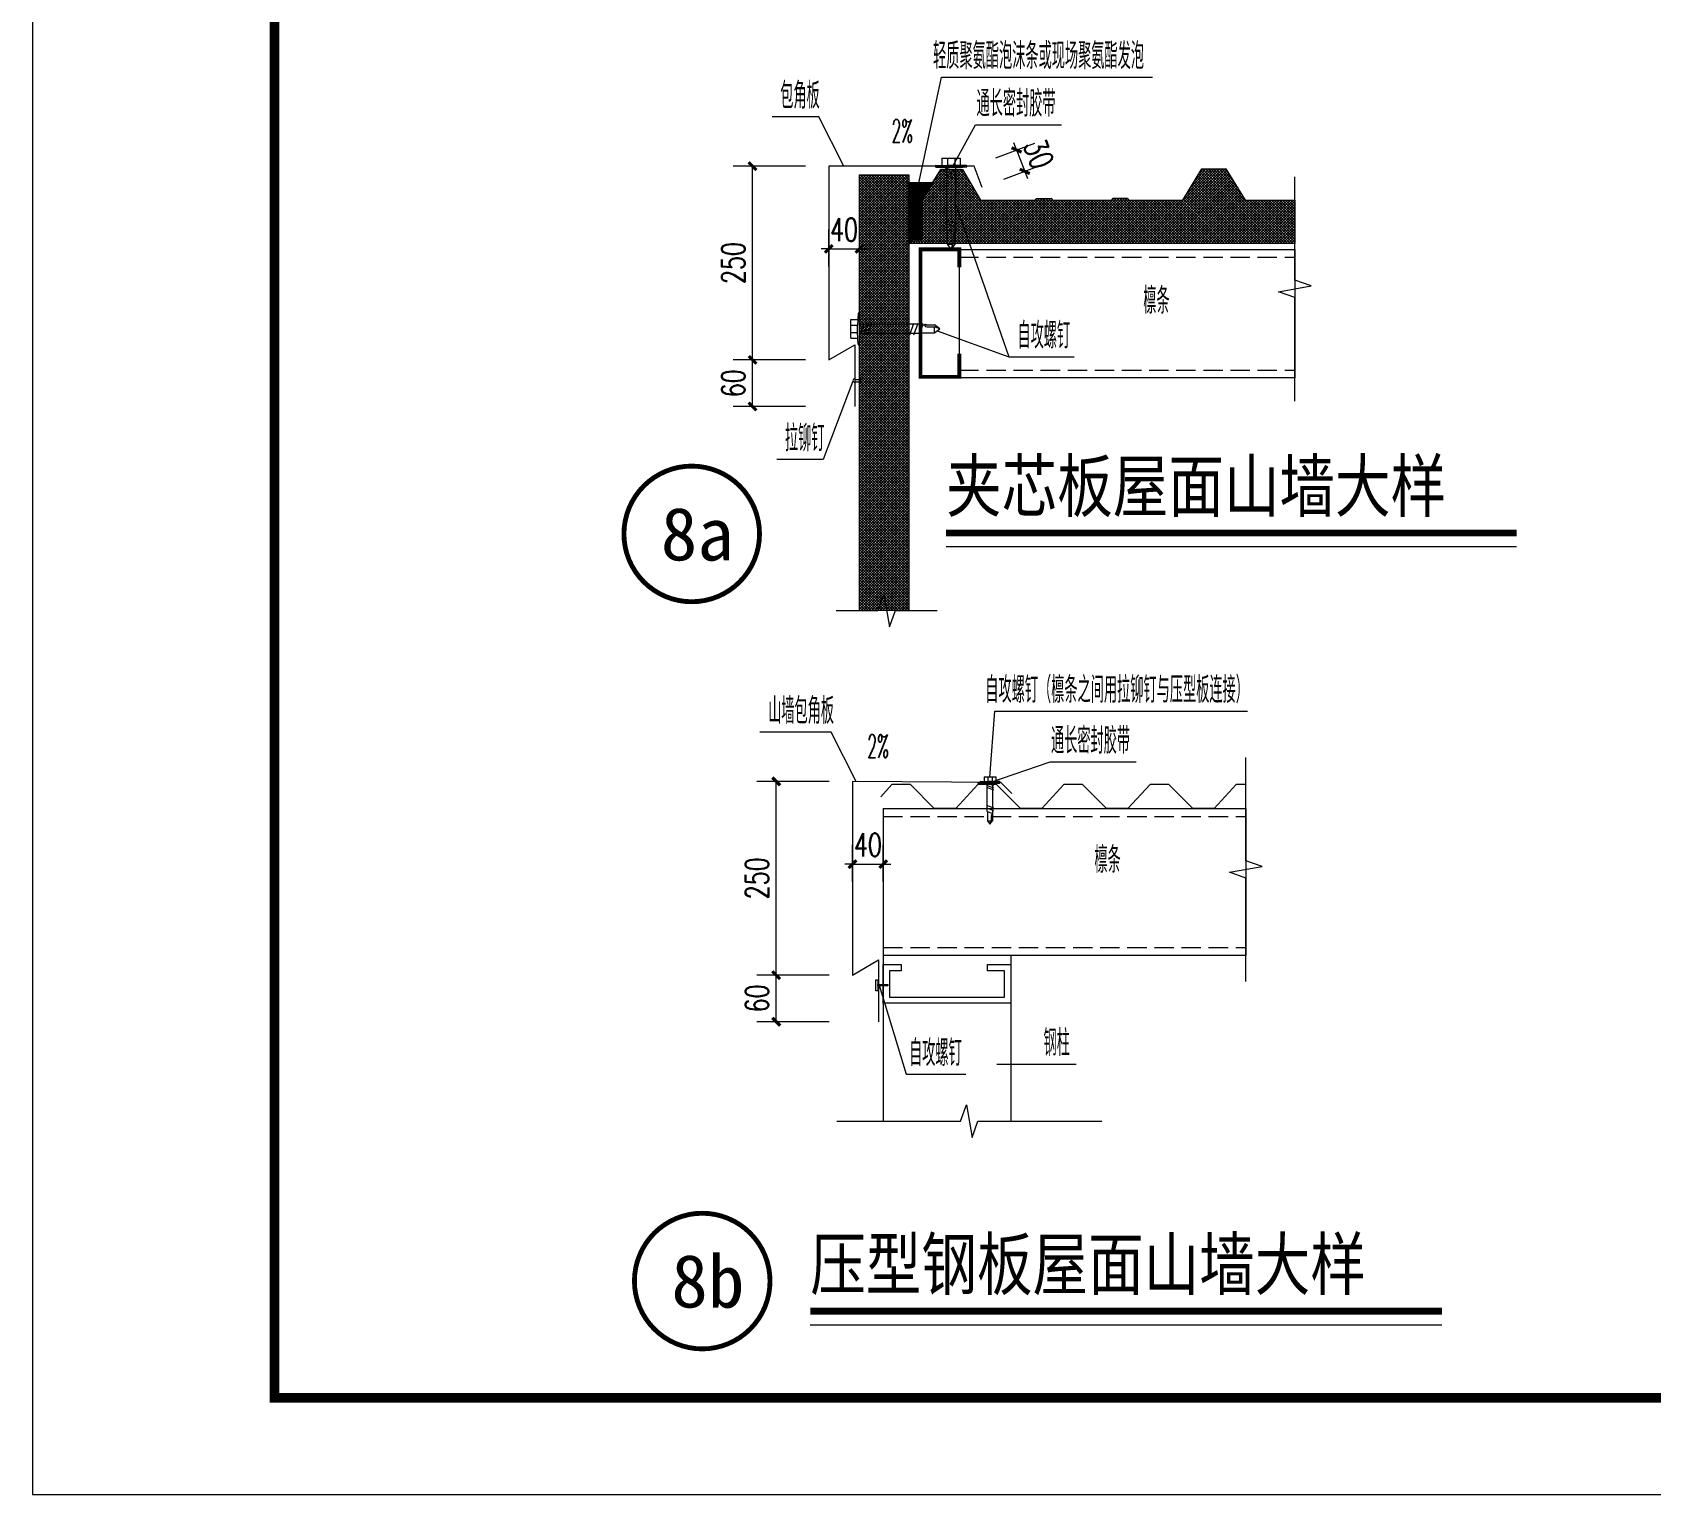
# Model space of a CAD drawing. Header units: inches. Extents: x -3733042 to -3643265, y 623859 to 997713.
# Drawn here: x -3733042 to -3728864, y 623859 to 627632 of the extents above; entities that cross this region are included whole.
import ezdxf

# ---------------------------------------------------------------- set-up
doc = ezdxf.new("R2010")
doc.units = ezdxf.units.IN
doc.header["$LTSCALE"] = 1000
doc.header["$MEASUREMENT"] = 0
doc.linetypes.add('DASH', pattern=[0.35, 0.25, -0.1])
doc.layers.get('0').update_dxf_attribs({"lineweight": 18})
for name, color, linetype, lineweight in [('7', 7, 'Continuous', 18), ('8', 3, 'Continuous', 18), ('DIM_IDEN', 3, 'Continuous', 18), ('DIM_LEAD', 3, 'Continuous', 18), ('DIM_SYMB', 3, 'Continuous', 18), ('PUB_DIM', 3, 'Continuous', 18), ('PUB_TEXT', 7, 'Continuous', 18), ('PUB_TITLE', 153, 'Continuous', 18), ('SURFACE', 255, 'Continuous', 18), ('WALL', 6, 'Continuous', 18), ('填充', 8, 'Continuous', 18)]:
    doc.layers.add(name, color=color, linetype=linetype, lineweight=lineweight)
doc.styles.add('_TCH_DIM', font='simplex.shx', dxfattribs={"width": 0.7, "bigfont": 'gbcbig.shx'})
doc.styles.add('_TCH_DIM_T3', font='simplex.shx', dxfattribs={"width": 0.705882, "bigfont": 'gbcbig.shx'})
doc.styles.add('DIM_FONT', font='simplex.shx', dxfattribs={"width": 0.7, "bigfont": 'gbcbig.shx'})
doc.styles.add('黑体', font='simhei.ttf', dxfattribs={"width": 0.8})
doc.dimstyles.new('_TCH_ARCH&&10', dxfattribs={"dimtxt": 29.75, "dimasz": 10, "dimexe": 25, "dimexo": 30, "dimgap": 10, "dimtad": 1, "dimdec": 0, "dimzin": 0, "dimdsep": 46, "dimtxsty": '_TCH_DIM_T3', "dimblk": 'ARCHTICK', "dimcen": 0.09, "dimdle": 20, "dimclrt": 7, "dimazin": 2, "dimtfac": 1, "dimtdec": 0, "dimtix": 1, "dimtmove": 2, "dimatfit": 3, "dimfxl": 1, "dimtolj": 1, "dimarcsym": 0})

# ---------------------------------------------------------------- blocks, each defined once
blk = doc.blocks.new('_ArchTick_2')
at = {"color": 0, "linetype": 'ByBlock'}
blk.add_lwpolyline([(-0.5, -0.5, 0.4, 0.4, 0), (0.5, 0.5, 0.4, 0.4, 0)], format="xyseb", dxfattribs=at)
blk = doc.blocks.new('*X34')
at = {"layer": 'PUB_DIM', "color": 0, "lineweight": -2, "transparency": 16777216}
for p, q in [((-86, 444), (-86, 491.7)), ((-46.3, 444), (-46.3, 491.7)), ((-86, 466.7), (-96, 466.7)), ((-86, 466.7), (-46.3, 466.7)), ((-46.3, 466.7), (-36.3, 466.7))]:
    blk.add_line(p, q, dxfattribs=at)
at = {"layer": 'PUB_DIM', "color": 0, "lineweight": -2, "transparency": 16777216, "xscale": 10, "yscale": 10, "zscale": 10}
blk.add_blockref('_ArchTick_2', (-86, 466.7), dxfattribs=at)
at = {"layer": 'PUB_DIM', "color": 0, "lineweight": -2, "transparency": 16777216, "xscale": 10, "yscale": 10, "zscale": 10, "rotation": 180}
blk.add_blockref('_ArchTick_2', (-46.3, 466.7), dxfattribs=at)
at = {"layer": 'PUB_DIM', "color": 7, "transparency": 16777216, "insert": (-66.2, 491.6), "char_height": 29.75, "width": 51, "attachment_point": 5, "style": '_TCH_DIM_T3'}
blk.add_mtext('40', dxfattribs=at)
blk = doc.blocks.new('_ARCHTICK')
at = {"color": 0, "linetype": 'ByBlock', "const_width": 0.4}
blk.add_lwpolyline([(-0.5, -0.5), (0.5, 0.5)], dxfattribs=at)
blk = doc.blocks.new('*X35')
at = {"layer": 'PUB_DIM', "color": 0, "lineweight": -2, "transparency": 16777216}
for p, q in [((-116, 323.4), (-209.4, 323.4)), ((-184.4, 263.4), (-184.4, 323.4)), ((-116, 263.4), (-209.4, 263.4))]:
    blk.add_line(p, q, dxfattribs=at)
at = {"layer": 'PUB_DIM', "color": 0, "lineweight": -2, "transparency": 16777216, "xscale": 10, "yscale": 10, "zscale": 10}
for p, rotation in [((-184.4, 323.4), 90), ((-184.4, 263.4), 270)]:
    blk.add_blockref('_ArchTick_2', p, dxfattribs=dict(at, rotation=rotation))
at = {"layer": 'PUB_DIM', "color": 7, "transparency": 16777216, "insert": (-209.3, 293.4), "char_height": 29.75, "width": 59.5, "attachment_point": 5, "rotation": 90, "style": '_TCH_DIM_T3'}
blk.add_mtext('60', dxfattribs=at)
blk = doc.blocks.new('*X36')
at = {"layer": 'PUB_DIM', "color": 0, "lineweight": -2, "transparency": 16777216}
for p, q in [((-116, 573.4), (-209.4, 573.4)), ((-184.4, 323.4), (-184.4, 573.4)), ((-116, 323.4), (-209.4, 323.4))]:
    blk.add_line(p, q, dxfattribs=at)
at = {"layer": 'PUB_DIM', "color": 0, "lineweight": -2, "transparency": 16777216, "xscale": 10, "yscale": 10, "zscale": 10}
for p, rotation in [((-184.4, 573.4), 90), ((-184.4, 323.4), 270)]:
    blk.add_blockref('_ArchTick_2', p, dxfattribs=dict(at, rotation=rotation))
at = {"layer": 'PUB_DIM', "color": 7, "transparency": 16777216, "insert": (-209.3, 448.4), "char_height": 29.75, "width": 78, "attachment_point": 5, "rotation": 90, "style": '_TCH_DIM_T3'}
blk.add_mtext('250', dxfattribs=at)
blk = doc.blocks.new('*X37')
at = {"layer": 'PUB_DIM', "color": 0, "lineweight": -2, "transparency": 16777216}
for p, q in [((129.6, 584.1), (179.8, 603.2)), ((156.4, 594.3), (152.9, 603.6)), ((156.4, 594.3), (166.9, 566.7)), ((140.1, 556.5), (190.3, 575.6)), ((166.9, 566.7), (170.5, 557.3))]:
    blk.add_line(p, q, dxfattribs=at)
at = {"layer": 'PUB_DIM', "color": 0, "lineweight": -2, "transparency": 16777216, "xscale": 10, "yscale": 10, "zscale": 10}
for p, rotation in [((156.4, 594.3), 290.8311452756762), ((166.9, 566.7), 110.8311452756762)]:
    blk.add_blockref('_ArchTick_2', p, dxfattribs=dict(at, rotation=rotation))
at = {"layer": 'PUB_DIM', "color": 7, "transparency": 16777216, "insert": (184.9, 589.3), "char_height": 29.75, "width": 72.68, "attachment_point": 5, "rotation": 290.8311, "style": '_TCH_DIM_T3'}
blk.add_mtext('30', dxfattribs=at)
blk = doc.blocks.new('A$C33F06303')
at = {"layer": '8', "linetype": 'Continuous', "ltscale": 0.4}
h = blk.add_hatch(color=1, dxfattribs=at)
h.paths.add_polyline_path([(0, 3), (1.3, 3), (1.3, 6.8), (0, 6.8)], flags=0)
h.paths.add_polyline_path([(0, 0), (1.3, 0), (1.3, 3), (0, 3)], flags=0)
h.paths.add_polyline_path([(0, -3), (1.3, -3), (1.3, 0), (0, 0)], flags=0)
h.paths.add_polyline_path([(0, -6.8), (1.3, -6.8), (1.3, -3), (0, -3)], flags=0)
at = {"layer": '7', "color": 1, "linetype": 'Continuous', "ltscale": 0.2}
for p, q in [((-28.7, 3), (1.3, 3)), ((6.9, 2.4), (2.6, 2.4)), ((2.6, 2.4), (2.6, -2.4)), ((-30.9, -3), (1.3, -3)), ((6.9, -2.4), (2.6, -2.4))]:
    blk.add_line(p, q, dxfattribs=at)
at = {"layer": '8', "color": 1, "linetype": 'Continuous', "ltscale": 0.4}
for p, q in [((-38.3, 2.6), (-41.8, 0)), ((-41.8, 0), (-38.3, -2.6)), ((-41.8, 0), (-38.3, -1.3)), ((-28.9, 2.6), (-38.3, 2.6)), ((-38.3, 2.6), (-38.3, -1.3)), ((-28.7, 3), (-30.9, -3)), ((-24.9, 3.7), (-27.6, -3.7)), ((-22.3, 3.7), (-25, -3.7)), ((-3.8, 3.7), (-6.5, -3.7)), ((-1.4, 3.7), (-4.2, -3.7)), ((0.8, 3.7), (-1.9, -3.7)), ((1.3, 9.9), (1.3, 0)), ((2.2, 9.9), (2.6, 2.4)), ((6.9, 6), (2.4, 6)), ((6.9, 6), (6.9, -6)), ((-33.2, -1.3), (-38.5, -1.3)), ((-30.8, -2.6), (-38.3, -2.6)), ((1.3, -9.9), (1.3, 0)), ((2.2, -9.9), (2.6, -2.4)), ((6.9, -6), (2.4, -6))]:
    blk.add_line(p, q, dxfattribs=at)
for centre, major_axis, ratio, start_param, end_param in [((1.8, 9.8), (-0.336, 0.336), 1, 4.136797, 6.969837), ((-33.2, -1.9), (-1.41, 0.62), 0.401291, 1.745825, 4.887418), ((1.8, -9.8), (0.336, 0.336), 1, 2.454941, 5.287981)]:
    blk.add_ellipse(centre, major_axis=major_axis, ratio=ratio, start_param=start_param, end_param=end_param, dxfattribs=at)
blk = doc.blocks.new('*X44')
at = {"layer": 'PUB_DIM', "color": 0, "lineweight": -2, "transparency": 16777216}
for p, q in [((-150.8, 309), (-150.8, 356.6)), ((-111.1, 309), (-111.1, 356.6)), ((-150.8, 331.6), (-160.8, 331.6)), ((-150.8, 331.6), (-111.1, 331.6)), ((-111.1, 331.6), (-101.1, 331.6))]:
    blk.add_line(p, q, dxfattribs=at)
at = {"layer": 'PUB_DIM', "color": 0, "lineweight": -2, "transparency": 16777216, "xscale": 10, "yscale": 10, "zscale": 10}
blk.add_blockref('_ArchTick_2', (-150.8, 331.6), dxfattribs=at)
at = {"layer": 'PUB_DIM', "color": 0, "lineweight": -2, "transparency": 16777216, "xscale": 10, "yscale": 10, "zscale": 10, "rotation": 180}
blk.add_blockref('_ArchTick_2', (-111.1, 331.6), dxfattribs=at)
at = {"layer": 'PUB_DIM', "color": 7, "transparency": 16777216, "insert": (-130.9, 356.5), "char_height": 29.75, "width": 51, "attachment_point": 5, "style": '_TCH_DIM_T3'}
blk.add_mtext('40', dxfattribs=at)
blk = doc.blocks.new('*X45')
at = {"layer": 'PUB_DIM', "color": 0, "lineweight": -2, "transparency": 16777216}
for p, q in [((-180.8, 188.3), (-274.2, 188.3)), ((-249.2, 128.3), (-249.2, 188.3)), ((-180.8, 128.3), (-274.2, 128.3))]:
    blk.add_line(p, q, dxfattribs=at)
at = {"layer": 'PUB_DIM', "color": 0, "lineweight": -2, "transparency": 16777216, "xscale": 10, "yscale": 10, "zscale": 10}
for p, rotation in [((-249.2, 188.3), 90), ((-249.2, 128.3), 270)]:
    blk.add_blockref('_ArchTick_2', p, dxfattribs=dict(at, rotation=rotation))
at = {"layer": 'PUB_DIM', "color": 7, "transparency": 16777216, "insert": (-274, 158.3), "char_height": 29.75, "width": 59.5, "attachment_point": 5, "rotation": 90, "style": '_TCH_DIM_T3'}
blk.add_mtext('60', dxfattribs=at)
blk = doc.blocks.new('*X46')
at = {"layer": 'PUB_DIM', "color": 0, "lineweight": -2, "transparency": 16777216}
for p, q in [((-180.8, 438.3), (-274.2, 438.3)), ((-249.2, 188.3), (-249.2, 438.3)), ((-180.8, 188.3), (-274.2, 188.3))]:
    blk.add_line(p, q, dxfattribs=at)
at = {"layer": 'PUB_DIM', "color": 0, "lineweight": -2, "transparency": 16777216, "xscale": 10, "yscale": 10, "zscale": 10}
for p, rotation in [((-249.2, 438.3), 90), ((-249.2, 188.3), 270)]:
    blk.add_blockref('_ArchTick_2', p, dxfattribs=dict(at, rotation=rotation))
at = {"layer": 'PUB_DIM', "color": 7, "transparency": 16777216, "insert": (-274, 313.3), "char_height": 29.75, "width": 78, "attachment_point": 5, "rotation": 90, "style": '_TCH_DIM_T3'}
blk.add_mtext('250', dxfattribs=at)
blk = doc.blocks.new('A$C25720DE8')
at = {"layer": 'PUB_TITLE'}
blk.add_lwpolyline([(89100, 0), (89100, 63000), (0, 63000), (0, 0)], close=True, dxfattribs=at)
blk.add_lwpolyline([(87600, 1500, 150, 150, 0), (87600, 61500, 150, 150, 0), (3750, 61500, 150, 150, 0), (3750, 1500, 150, 150, 0)], format="xyseb", close=True, dxfattribs=at)
blk = doc.blocks.new('A$C1D1D57DA')
at = {"layer": '8', "linetype": 'Continuous', "ltscale": 0.4}
h = blk.add_hatch(color=1, dxfattribs=at)
h.paths.add_polyline_path([(65.8, 569.8), (65.8, 572.3), (58.1, 572.3), (58.1, 569.8)], flags=0)
h.paths.add_polyline_path([(71.8, 569.8), (71.8, 572.3), (65.8, 572.3), (65.8, 569.8)], flags=0)
h.paths.add_polyline_path([(77.8, 569.8), (77.8, 572.3), (71.8, 572.3), (71.8, 569.8)], flags=0)
h.paths.add_polyline_path([(85.5, 569.8), (85.5, 572.3), (77.8, 572.3), (77.8, 569.8)], flags=0)
h = blk.add_hatch(color=1, dxfattribs=at)
h.paths.add_polyline_path([(-43.8, 357.5), (-46.3, 357.5), (-46.3, 349.8), (-43.8, 349.8)], flags=0)
h.paths.add_polyline_path([(-43.8, 363.5), (-46.3, 363.5), (-46.3, 357.5), (-43.8, 357.5)], flags=0)
h.paths.add_polyline_path([(-43.8, 369.5), (-46.3, 369.5), (-46.3, 363.5), (-43.8, 363.5)], flags=0)
h.paths.add_polyline_path([(-43.8, 377.2), (-46.3, 377.2), (-46.3, 369.5), (-43.8, 369.5)], flags=0)
at = {"layer": '填充'}
h = blk.add_hatch(dxfattribs=at)
h.set_pattern_fill('ANSI37', color=256, scale=20, style=0)
h.paths.add_polyline_path([(515.4, 473.8), (20.1, 473.8), (20.1, 478.2), (34.2, 478.2), (34.2, 529.7), (58.4, 569.1), (86.4, 569.1), (109.9, 529.7), (179.9, 529.7), (182, 531.9), (201.7, 531.9), (202.7, 529.7), (279.4, 529.7), (281.2, 532.2), (299, 532.2), (301.4, 529.7), (371, 529.7), (395.5, 569.8), (426.6, 569.8), (451.2, 529.7), (515.4, 529.7)], flags=0)
blk.add_hatch(color=256, dxfattribs=at).paths.add_polyline_path([(58.4, 572.3), (86.9, 572.3), (86.9, 573.4), (58.4, 573.4)], flags=0)
h = blk.add_hatch(dxfattribs=at)
h.set_pattern_fill('ANSI37', color=256, scale=20, style=0)
h.paths.add_polyline_path([(-46.3, 562.3), (17.4, 562.3), (17.4, 0), (-46.3, 0)], flags=0)
h = blk.add_hatch(dxfattribs=at)
h.set_pattern_fill('ANSI37', color=256, scale=5, style=0)
h.paths.add_polyline_path([(20.1, 473.8), (17.4, 473.8), (17.4, 552.3), (48.1, 552.3), (34.2, 529.7), (34.2, 478.2), (20.1, 478.2)], flags=0)
blk.add_lwpolyline([(82.4, 442.8, 5, 5, 0), (82.4, 466, 5, 5, 0), (32.4, 466, 5, 5, 0), (32.4, 301.6, 5, 5, 0), (82.4, 301.6, 5, 5, 0), (82.4, 331.6, 5, 5, 0)], format="xyseb")
at = {"layer": '7', "color": 1, "linetype": 'Continuous', "ltscale": 0.2}
for p, q in [((65.8, 492), (65.8, 572.3)), ((67.1, 583.6), (67.1, 574.9)), ((67.1, 574.9), (76.5, 574.9)), ((76.5, 583.6), (76.5, 574.9)), ((77.8, 487.6), (77.8, 572.3)), ((-57.5, 368.2), (-48.9, 368.2)), ((-57.5, 358.8), (-48.9, 358.8)), ((-48.9, 358.8), (-48.9, 368.2)), ((35.8, 369.5), (-46.3, 369.5)), ((31.4, 357.5), (-46.3, 357.5))]:
    blk.add_line(p, q, dxfattribs=at)
at = {"layer": '8', "color": 1, "linetype": 'Continuous', "ltscale": 0.4}
for p, q in [((52, 574.2), (67.1, 574.9)), ((52.1, 572.3), (71.8, 572.3)), ((59.9, 583.6), (59.9, 574.5)), ((59.9, 583.6), (83.7, 583.6)), ((64.3, 571.4), (79.3, 566)), ((64.3, 566.9), (79.3, 561.5)), ((64.8, 574.2), (79.9, 574.9)), ((64.9, 572.3), (84.7, 572.3)), ((91.5, 572.3), (71.8, 572.3)), ((91.6, 574.2), (76.5, 574.9)), ((83.7, 583.6), (83.7, 574.5)), ((64.3, 562.2), (79.3, 556.7)), ((64.3, 505), (79.3, 499.5)), ((64.3, 499.7), (79.3, 494.2)), ((65.8, 492), (77.8, 487.6)), ((66.6, 491.7), (66.6, 472.9)), ((74.3, 483.1), (74.3, 472.5)), ((77, 487.9), (77, 472.9)), ((66.6, 472.9), (74.3, 472.9)), ((66.6, 472.9), (71.8, 466)), ((71.8, 466), (77, 472.9)), ((71.8, 466), (74.3, 472.9)), ((-48.2, 383.3), (-48.9, 368.2)), ((-46.3, 383.2), (-46.3, 363.5)), ((-57.5, 375.4), (-48.5, 375.4)), ((-57.5, 351.6), (-57.5, 375.4)), ((-48.2, 343.7), (-48.9, 358.8)), ((-46.3, 343.8), (-46.3, 363.5)), ((-45.4, 356), (-40, 371)), ((-40.9, 356), (-35.4, 371)), ((-36.2, 356), (-30.7, 371)), ((18.5, 356), (23.9, 371)), ((23.8, 356), (29.2, 371)), ((31.4, 357.5), (35.8, 369.5)), ((31.7, 358.3), (50.5, 358.3)), ((35.5, 368.7), (50.5, 368.7)), ((40.4, 366.1), (51, 366.1)), ((57.5, 363.5), (50.5, 368.7)), ((50.5, 358.3), (50.5, 366.1)), ((57.5, 363.5), (50.5, 366.1)), ((50.5, 358.3), (57.5, 363.5)), ((-57.5, 351.6), (-48.5, 351.6))]:
    blk.add_line(p, q, dxfattribs=at)
for centre, major_axis, ratio, start_param, end_param in [((52.2, 573.3), (-0.673, -0.673), 1, 4.136797, 6.969837), ((65, 573.3), (-0.673, -0.673), 1, 4.136797, 6.969837), ((91.4, 573.3), (-0.673, 0.673), 1, 2.454941, 5.287981), ((75.7, 483.1), (-1.24, -2.82), 0.401291, 1.745825, 4.887418), ((-47.3, 383.1), (-0.673, -0.673), 1, 2.454941, 5.287981), ((40.4, 367.4), (2.82, -1.24), 0.401291, 1.745825, 4.887418), ((-47.3, 343.9), (0.673, -0.673), 1, 4.136797, 6.969837)]:
    blk.add_ellipse(centre, major_axis=major_axis, ratio=ratio, start_param=start_param, end_param=end_param, dxfattribs=at)
at = {"layer": 'DIM_LEAD'}
for p, q in [((27.9, 541.8), (59.4, 688.3)), ((59.4, 688.3), (331.7, 688.3)), ((-98.7, 637.1), (-159.2, 637.1)), ((-66.4, 573.4), (-98.7, 637.1)), ((74.1, 573.4), (103.4, 626.8)), ((103.4, 626.8), (214.4, 626.8)), ((77.8, 523.9), (146.2, 327.6)), ((54, 360.9), (146.2, 327.6)), ((146.2, 327.6), (230.8, 327.6)), ((-54.8, 296.1), (-93.2, 195.1)), ((-93.2, 195.1), (-153.1, 195.1))]:
    blk.add_line(p, q, dxfattribs=at)
at = {"layer": 'DIM_SYMB'}
blk.add_lwpolyline([(-33.8, 593.4, 0, 0, 0), (20.3, 593.4, 8, 0, 0), (50.3, 593.4, 0, 0, 0)], format="xyseb", dxfattribs=at)
for points in [[(515.4, 270.4), (515.4, 403.8), (494.4, 411.5), (536.4, 418.9), (515.4, 426.3), (515.4, 559.7)], [(-76.3, 0), (-22.5, 0), (-14.9, 21), (-7.5, -21), (0, 0), (53.8, 0)]]:
    blk.add_lwpolyline(points, dxfattribs=at)
at = {"layer": 'SURFACE', "linetype": 'DASH', "ltscale": 0.1}
for p, q in [((82.4, 456), (515.4, 456)), ((82.4, 310.4), (515.4, 310.4))]:
    blk.add_line(p, q, dxfattribs=at)
at = {"layer": 'SURFACE'}
for p, q in [((82.4, 442.8), (82.4, 331.6)), ((-52.5, 298.2), (-46.3, 298.2)), ((-52.5, 295.4), (-46.3, 295.4))]:
    blk.add_line(p, q, dxfattribs=at)
blk.add_lwpolyline([(112, 545.8), (101.5, 573.4), (-86, 573.4), (-86, 323.4), (-52.5, 342.9), (-52.5, 323.4), (-52.5, 263.4)], dxfattribs=at)
for points in [[(58.4, 572.3), (86.9, 572.3), (86.9, 573.4), (58.4, 573.4)], [(20.1, 473.8), (17.4, 473.8), (17.4, 552.3), (48.1, 552.3), (34.2, 529.7), (34.2, 478.2), (20.1, 478.2)], [(32.4, 466), (515.4, 466), (515.4, 300.4), (32.4, 300.4)], [(-44.3, 293.1), (-44.2, 300.6), (-46.3, 300.6), (-46.3, 293.1)]]:
    blk.add_lwpolyline(points, close=True, dxfattribs=at)
blk.add_arc((-52.5, 296.8), 2.41, 89.9187, 269.9187, dxfattribs=at)
at = {"layer": 'WALL'}
for points in [[(515.4, 473.8), (20.1, 473.8), (20.1, 478.2), (34.2, 478.2), (34.2, 529.7), (58.4, 569.1), (86.4, 569.1), (109.9, 529.7), (179.9, 529.7), (182, 531.9), (201.7, 531.9), (202.7, 529.7), (279.4, 529.7), (281.2, 532.2), (299, 532.2), (301.4, 529.7), (371, 529.7), (395.5, 569.8), (426.6, 569.8), (451.2, 529.7), (515.4, 529.7)], [(-46.3, 562.3), (17.4, 562.3), (17.4, 0), (-46.3, 0)]]:
    blk.add_lwpolyline(points, close=True, dxfattribs=at)
at = {"layer": 'PUB_TEXT'}
for s, height, style, width, p in [('轻质聚氨酯泡沫条或现场聚氨酯发泡', 33.759, '_TCH_DIM', 0.7, (48.6, 698.8)), ('包角板', 33.76, '_TCH_DIM', 0.7, (-148.7, 647.6)), ('通长密封胶带', 33.76, '_TCH_DIM', 0.7, (104.6, 637.3)), ('2%', 29.75, '_TCH_DIM', 0.494118, (-5, 603.9)), ('檩条', 33.76, 'DIM_FONT', 0.7, (319.9, 383.1)), ('自攻螺钉', 33.76, '_TCH_DIM', 0.7, (157.5, 338.1)), ('拉铆钉', 33.76, '_TCH_DIM', 0.7, (-142.6, 205.6))]:
    blk.add_text(s, height=height, dxfattribs=dict(at, style=style, width=width)).set_placement(p)
at = {"layer": 'PUB_DIM'}
for base, p1, p2, angle, picture, middle in [((166.9, 566.7), (101.5, 573.4), (112, 545.8), 290.8311, '*X37', (184.9, 589.3)), ((-184.4, 573.4), (-86, 323.4), (-86, 573.4), 90, '*X36', (-209.3, 448.4)), ((-184.4, 323.4), (-86, 263.4), (-86, 323.4), 90, '*X35', (-209.3, 293.4))]:
    dim = blk.add_linear_dim(base=base, p1=p1, p2=p2, angle=angle, dimstyle='_TCH_ARCH&&10', override={"dimsah": 1, "dimtzin": 0}, dxfattribs=at)
    dim.commit()
    dim.dimension.update_dxf_attribs({"geometry": picture, "text_midpoint": middle})
dim = blk.add_linear_dim(base=(-46.3, 466.7), p1=(-86, 414), p2=(-46.3, 414), dimstyle='_TCH_ARCH&&10', override={"dimsah": 1, "dimtzin": 0}, dxfattribs=at)
dim.commit()
dim.dimension.update_dxf_attribs({"geometry": '*X34', "text_midpoint": (-66.2, 491.6)})
blk = doc.blocks.new('A$C383B2CD2')
at = {"layer": '填充'}
blk.add_hatch(color=256, dxfattribs=at).paths.add_polyline_path([(11, 435.9), (39.4, 435.9), (39.4, 436.9), (11, 436.9)], flags=0)
at = {"layer": 'DIM_LEAD'}
for p, q in [((26.7, 443.9), (33.1, 529.1)), ((33.1, 529.1), (359.2, 529.1)), ((-178.5, 502), (-270.2, 502)), ((-146.2, 438.3), (-178.5, 502)), ((26.7, 436.9), (104.2, 463.4)), ((104.2, 463.4), (215.2, 463.4)), ((-116.3, 175.4), (-81.3, 60.6)), ((35.6, 73.7), (76.1, 73.7)), ((76.1, 73.7), (138.1, 73.7)), ((-81.3, 60.6), (-4.5, 60.6))]:
    blk.add_line(p, q, dxfattribs=at)
at = {"layer": 'DIM_SYMB'}
blk.add_lwpolyline([(-128.6, 458.4, 0, 0, 0), (-138.1, 458.4, 8, 0, 0), (-108.1, 458.4, 0, 0, 0)], format="xyseb", dxfattribs=at)
for points in [[(357, 180), (357, 313.4), (336, 321.1), (378, 328.5), (357, 335.9), (357, 469.3)], [(-171.1, 0), (-11.3, 0), (-3.7, 21), (3.7, -21), (11.2, 0), (170.9, 0)]]:
    blk.add_lwpolyline(points, dxfattribs=at)
at = {"layer": 'SURFACE'}
for p, q in [((-111.1, 403.2), (-111.1, 213.9)), ((-111.1, 213.9), (-111.1, 0)), ((53.4, 213.9), (53.4, 0))]:
    blk.add_line(p, q, dxfattribs=at)
at = {"layer": 'SURFACE', "linetype": 'DASH', "ltscale": 0.1}
for p, q in [((-111.1, 393.2), (357, 393.2)), ((-111.1, 223.9), (357, 223.9))]:
    blk.add_line(p, q, dxfattribs=at)
at = {"layer": 'SURFACE'}
for points in [[(54.8, 422.5), (40.5, 436.9), (-150.8, 438.3), (-150.8, 188.3), (-117.2, 207.9), (-117.2, 188.3), (-117.2, 128.3)], [(-111.1, 403.2), (357, 403.2), (357, 213.9), (-111.1, 213.9)]]:
    blk.add_lwpolyline(points, dxfattribs=at)
for points in [[(11, 435.9), (39.4, 435.9), (39.4, 436.9), (11, 436.9)], [(-120.6, 182.4), (-118.2, 182.4), (-118.2, 168.3), (-120.6, 168.3)], [(-118.2, 176.4), (-105.3, 176.4), (-105.3, 174.4), (-118.2, 174.4)]]:
    blk.add_lwpolyline(points, close=True, dxfattribs=at)
at = {"layer": 'WALL'}
blk.add_lwpolyline([(357, 434.1), (344.5, 434.1), (316, 403.2), (288.4, 403.2), (257.5, 434.1), (233.2, 434.1), (204.7, 403.2), (177.1, 403.2), (146.2, 434.1), (122.2, 434.1), (93.7, 403.2), (66.1, 403.2), (35.3, 434.1), (10.9, 434.1), (-17.6, 403.2), (-45.2, 403.2), (-76.1, 434.1), (-100, 434.1), (-114.3, 418.6)], dxfattribs=at)
blk.add_lwpolyline([(23.4, 202), (53.4, 202), (53.4, 152), (-111.1, 152), (-111.1, 202), (-87.9, 202), (-87.9, 194), (-103.1, 194), (-103.1, 160), (45.4, 160), (45.4, 194), (23.4, 194)], close=True, dxfattribs=at)
at = {"layer": 'WALL', "xscale": 1.25, "yscale": 1.25, "zscale": 1.25, "rotation": 89.99999999999999}
blk.add_blockref('A$C33F06303', (26.7, 435.4), dxfattribs=at)
at = {"layer": 'PUB_TEXT'}
for s, height, style, width, p in [('自攻螺钉（檩条之间用拉铆钉与压型板连接）', 33.759, '_TCH_DIM', 0.7, (20.6, 539.6)), ('山墙包角板', 33.76, '_TCH_DIM', 0.7, (-259.7, 512.5)), ('通长密封胶带', 33.76, '_TCH_DIM', 0.7, (105.4, 473.9)), ('2%', 29.75, '_TCH_DIM', 0.494118, (-131.6, 468.9)), ('檩条', 33.76, 'DIM_FONT', 0.7, (161.5, 320.3)), ('自攻螺钉', 33.76, '_TCH_DIM', 0.7, (-77.8, 71.1)), ('钢柱', 33.76, '_TCH_DIM', 0.7, (95.8, 84.2))]:
    blk.add_text(s, height=height, dxfattribs=dict(at, style=style, width=width)).set_placement(p)
at = {"layer": 'PUB_DIM'}
for base, p1, p2, picture, middle in [((-249.2, 438.3), (-150.8, 188.3), (-150.8, 438.3), '*X46', (-274, 313.3)), ((-249.2, 188.3), (-150.8, 128.3), (-150.8, 188.3), '*X45', (-274, 158.3))]:
    dim = blk.add_linear_dim(base=base, p1=p1, p2=p2, angle=90, dimstyle='_TCH_ARCH&&10', override={"dimsah": 1, "dimtzin": 0}, dxfattribs=at)
    dim.commit()
    dim.dimension.update_dxf_attribs({"geometry": picture, "text_midpoint": middle})
dim = blk.add_linear_dim(base=(-111.1, 331.6), p1=(-150.8, 279), p2=(-111.1, 279), dimstyle='_TCH_ARCH&&10', override={"dimsah": 1, "dimtzin": 0}, dxfattribs=at)
dim.commit()
dim.dimension.update_dxf_attribs({"geometry": '*X44', "text_midpoint": (-130.9, 356.5)})

msp = doc.modelspace()

# ---------------------------------------------------------------- linework, layer by layer
at = {"layer": 'DIM_IDEN'}
for points in [[(-3731164.6, 626338, 12.5, 12.5, 1), (-3731514.6, 626338, 12.5, 12.5, 1)], [(-3731137.5, 624410.3, 12.5, 12.5, 1), (-3731487.5, 624410.3, 12.5, 12.5, 1)]]:
    msp.add_lwpolyline(points, format="xyseb", close=True, dxfattribs=at)
at = {"layer": 'DIM_SYMB'}
for points in [[(-3730683, 626340.4, 17.5, 17.5, 0), (-3729210.3, 626340.4, 17.5, 17.5, 0)], [(-3731033.6, 624332.8, 17.5, 17.5, 0), (-3729403.2, 624332.8, 17.5, 17.5, 0)]]:
    msp.add_lwpolyline(points, format="xyseb", dxfattribs=at)
for points in [[(-3730683, 626305.4), (-3729210.3, 626305.4)], [(-3731033.6, 624297.8), (-3729403.2, 624297.8)]]:
    msp.add_lwpolyline(points, dxfattribs=at)
at = {"layer": 'PUB_TITLE'}
msp.add_lwpolyline([(-3718441.5, 624109.3, 25, 25, 0), (-3718441.5, 634109.3, 25, 25, 0), (-3732416.5, 634109.3, 25, 25, 0), (-3732416.5, 624109.3, 25, 25, 0)], format="xyseb", close=True, dxfattribs=at)

# ---------------------------------------------------------------- block references
at = {"layer": 'SURFACE'}
for name, p, xscale, yscale, zscale in [('A$C25720DE8', (-3733041.5, 623859.3), 0.1666666666666667, 0.1666666666666667, 0.1666666666666667), ('A$C1D1D57DA', (-3730813.8, 626140), 2, 2, 2), ('A$C383B2CD2', (-3730623.1, 624822.9), 2, 2, 2)]:
    msp.add_blockref(name, p, dxfattribs=dict(at, xscale=xscale, yscale=yscale, zscale=zscale))

# ---------------------------------------------------------------- texts
at = {"layer": 'PUB_TEXT', "style": '黑体'}
for s, height, width, p in [('夹芯板屋面山墙大样', 131.43, 0.8, (-3730683, 626396.1)), ('8a', 136.42, 1.01714, (-3731419.5, 626269.7)), ('压型钢板屋面山墙大样', 131.43, 0.8, (-3731033.6, 624388.4)), ('8b', 136.42, 1.01714, (-3731392.3, 624342.1))]:
    msp.add_text(s, height=height, dxfattribs=dict(at, width=width)).set_placement(p)

doc.saveas('drawing.dxf')
